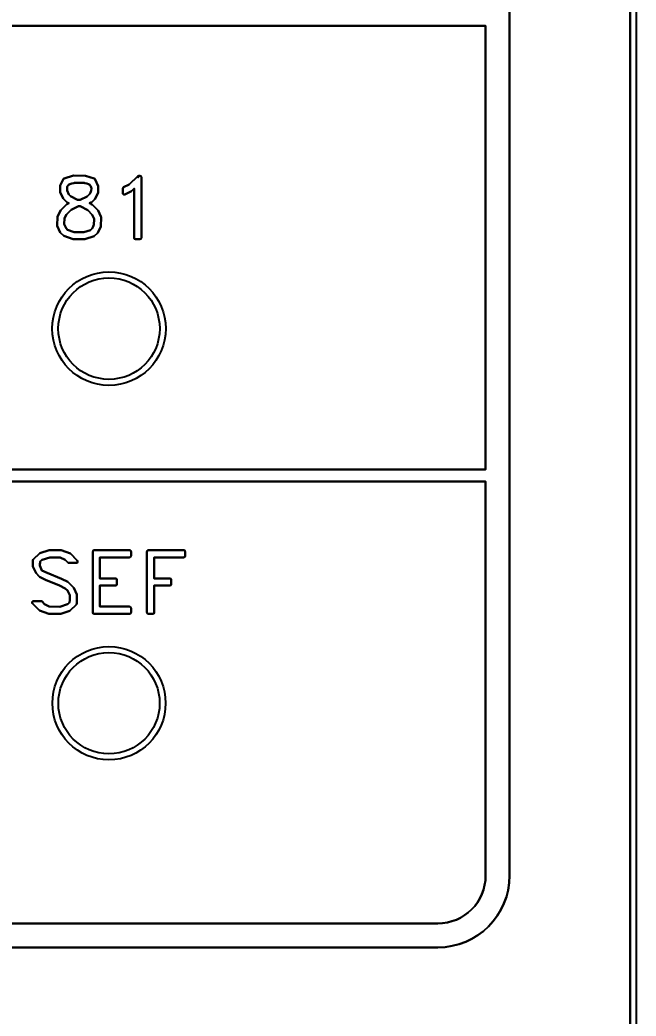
# Model space of a CAD drawing. Extents: x 5.5 to 12.5, y 5.1 to 18.5.
# Drawn here: x 11.481 to 12.51, y 11.346 to 13.008 of the extents above; entities that cross this region are included whole.
import ezdxf

# ---------------------------------------------------------------- set-up
doc = ezdxf.new("R2010")
doc.units = 0
doc.header["$MEASUREMENT"] = 0
doc.layers.get('0').update_dxf_attribs({"linetype": 'CONTINUOUS'})
doc.styles.add('STD', font='txt')

msp = doc.modelspace()

# ---------------------------------------------------------------- linework, layer by layer
at = {"color": 7}
for points in [[(9.0878, 12.2583), (12.2585, 12.2583), (12.2585, 12.9983), (9.0878, 12.9983)], [(12.2585, 12.2583), (9.0878, 12.2583), (9.0878, 12.9983), (12.2585, 12.9983)]]:
    msp.add_lwpolyline(points, close=True, dxfattribs=at)
for centre, radius in [((11.6298, 12.4933), 0.0946), ((11.6298, 12.4933), 0.0946), ((11.6298, 12.4933), 0.0846), ((11.6298, 12.4933), 0.0846), ((11.6298, 11.8683), 0.0945), ((11.6298, 11.8683), 0.0945), ((11.6298, 11.8683), 0.0845), ((11.6298, 11.8683), 0.0845)]:
    msp.add_circle(centre, radius, dxfattribs=at)
for points, knots in [([(12.1297, 18.4983), (12.1297, 18.4983), (5.8796, 18.4983), (5.8796, 18.4983), (5.6701, 18.4983), (5.4996, 18.3279), (5.4996, 18.1183), (5.4996, 18.1183), (5.4996, 5.8684), (5.4996, 5.8684), (5.4996, 5.6589), (5.6701, 5.4884), (5.8796, 5.4884), (5.8796, 5.4884), (12.1297, 5.4884), (12.1297, 5.4884), (12.3391, 5.4884), (12.5097, 5.6589), (12.5097, 5.8684), (12.5097, 5.8684), (12.5097, 18.1183), (12.5097, 18.1183), (12.5097, 18.3279), (12.3391, 18.4983), (12.1297, 18.4983)], [0, 0, 0, 0, 1, 1, 1, 2, 2, 2, 3, 3, 3, 4, 4, 4, 5, 5, 5, 6, 6, 6, 7, 7, 7, 8, 8, 8, 8]), ([(12.1297, 18.4883), (12.1297, 18.4883), (5.8796, 18.4883), (5.8796, 18.4883), (5.6756, 18.4883), (5.5096, 18.3224), (5.5096, 18.1183), (5.5096, 18.1183), (5.5096, 5.8684), (5.5096, 5.8684), (5.5096, 5.6644), (5.6756, 5.4984), (5.8796, 5.4984), (5.8796, 5.4984), (12.1297, 5.4984), (12.1297, 5.4984), (12.1724, 5.4984), (12.213, 5.5056), (12.2513, 5.519), (12.2513, 5.519), (12.2489, 5.519), (12.2489, 5.519), (12.2489, 5.519), (12.2382, 5.5232), (12.2382, 5.5232), (12.2382, 5.5232), (12.2341, 5.5273), (12.2341, 5.5273), (12.2341, 5.5273), (12.231, 5.5332), (12.231, 5.5332), (12.2313, 5.5325), (12.2323, 5.5325), (12.233, 5.5321), (12.2327, 5.5328), (12.2323, 5.5339), (12.2323, 5.5339), (12.232, 5.5345), (12.2316, 5.5352), (12.2316, 5.5359), (12.2316, 5.537), (12.2323, 5.538), (12.2334, 5.5383), (12.2351, 5.539), (12.2365, 5.5383), (12.2372, 5.5363), (12.2372, 5.5363), (12.2378, 5.5356), (12.2382, 5.5349), (12.2382, 5.5352), (12.2389, 5.5356), (12.2389, 5.5359), (12.2389, 5.5363), (12.2389, 5.5366), (12.2385, 5.537), (12.2385, 5.537), (12.2406, 5.5321), (12.2406, 5.5321), (12.2406, 5.5321), (12.2423, 5.5304), (12.2434, 5.5297), (12.2444, 5.5294), (12.2502, 5.5273), (12.2502, 5.5273), (12.2502, 5.5273), (12.2578, 5.527), (12.2578, 5.527), (12.2578, 5.527), (12.2647, 5.5294), (12.2661, 5.5297), (12.2668, 5.5304), (12.2699, 5.5335), (12.2706, 5.5342), (12.2709, 5.5356), (12.273, 5.5414), (12.273, 5.5414), (12.273, 5.5414), (12.2733, 5.5463), (12.2733, 5.5463), (12.2733, 5.5463), (12.2709, 5.5528), (12.2706, 5.5542), (12.2699, 5.5549), (12.2668, 5.558), (12.2657, 5.559), (12.2647, 5.5594), (12.2589, 5.5614), (12.2589, 5.5614), (12.2589, 5.5614), (12.2513, 5.5614), (12.2513, 5.5614), (12.2513, 5.5614), (12.2444, 5.5594), (12.243, 5.559), (12.2423, 5.558), (12.2396, 5.5552), (12.2396, 5.5552), (12.2385, 5.5542), (12.2368, 5.5538), (12.2354, 5.5545), (12.2341, 5.5552), (12.2334, 5.5566), (12.2334, 5.558), (12.2334, 5.558), (12.2368, 5.5879), (12.2368, 5.5879), (12.2368, 5.5897), (12.2385, 5.591), (12.2403, 5.591), (12.2403, 5.591), (12.2713, 5.591), (12.2713, 5.591), (12.2733, 5.591), (12.2747, 5.589), (12.2747, 5.5869), (12.2747, 5.5848), (12.2733, 5.5828), (12.2713, 5.5828), (12.2713, 5.5828), (12.2496, 5.5828), (12.2447, 5.5828), (12.244, 5.5793), (12.2437, 5.5735), (12.243, 5.5676), (12.2461, 5.5687), (12.2499, 5.5697), (12.2499, 5.5697), (12.2499, 5.5697), (12.2602, 5.5697), (12.2602, 5.5697), (12.2602, 5.5697), (12.2695, 5.5666), (12.2695, 5.5666), (12.2702, 5.5662), (12.2706, 5.5659), (12.2709, 5.5656), (12.2709, 5.5656), (12.2775, 5.5594), (12.2775, 5.5594), (12.2778, 5.559), (12.2781, 5.5583), (12.2781, 5.558), (12.2781, 5.558), (12.2816, 5.5473), (12.2816, 5.5473), (12.2816, 5.5473), (12.2812, 5.5401), (12.2812, 5.5401), (12.2812, 5.5401), (12.2781, 5.5308), (12.2781, 5.5308), (12.2781, 5.5301), (12.2778, 5.5297), (12.2775, 5.5294), (12.2775, 5.5294), (12.2771, 5.529), (12.2771, 5.529), (12.408, 5.5862), (12.4997, 5.7168), (12.4997, 5.8684), (12.4997, 5.8684), (12.4997, 18.1183), (12.4997, 18.1183), (12.4997, 18.3224), (12.3336, 18.4883), (12.1297, 18.4883)], [0, 0, 0, 0, 1, 1, 1, 2, 2, 2, 3, 3, 3, 4, 4, 4, 5, 5, 5, 6, 6, 6, 7, 7, 7, 8, 8, 8, 9, 9, 9, 10, 10, 10, 11, 11, 11, 12, 12, 12, 13, 13, 13, 14, 14, 14, 15, 15, 15, 16, 16, 16, 17, 17, 17, 18, 18, 18, 19, 19, 19, 20, 20, 20, 21, 21, 21, 22, 22, 22, 23, 23, 23, 24, 24, 24, 25, 25, 25, 26, 26, 26, 27, 27, 27, 28, 28, 28, 29, 29, 29, 30, 30, 30, 31, 31, 31, 32, 32, 32, 33, 33, 33, 34, 34, 34, 35, 35, 35, 36, 36, 36, 37, 37, 37, 38, 38, 38, 39, 39, 39, 40, 40, 40, 41, 41, 41, 42, 42, 42, 43, 43, 43, 44, 44, 44, 45, 45, 45, 46, 46, 46, 47, 47, 47, 48, 48, 48, 49, 49, 49, 50, 50, 50, 51, 51, 51, 52, 52, 52, 53, 53, 53, 54, 54, 54, 55, 55, 55, 55]), ([(12.4997, 5.8684), (12.4997, 5.7168), (12.408, 5.5862), (12.2771, 5.529), (12.2771, 5.529), (12.2775, 5.5294), (12.2775, 5.5294), (12.2778, 5.5297), (12.2781, 5.5301), (12.2781, 5.5308), (12.2781, 5.5308), (12.2812, 5.5401), (12.2812, 5.5401), (12.2812, 5.5401), (12.2816, 5.5473), (12.2816, 5.5473), (12.2816, 5.5473), (12.2781, 5.558), (12.2781, 5.558), (12.2781, 5.5583), (12.2778, 5.559), (12.2775, 5.5594), (12.2775, 5.5594), (12.2709, 5.5656), (12.2709, 5.5656), (12.2706, 5.5659), (12.2702, 5.5662), (12.2695, 5.5666), (12.2695, 5.5666), (12.2602, 5.5697), (12.2602, 5.5697), (12.2602, 5.5697), (12.2499, 5.5697), (12.2499, 5.5697), (12.2499, 5.5697), (12.2461, 5.5687), (12.243, 5.5676), (12.2437, 5.5735), (12.244, 5.5793), (12.2447, 5.5828), (12.2496, 5.5828), (12.2713, 5.5828), (12.2713, 5.5828), (12.2733, 5.5828), (12.2747, 5.5848), (12.2747, 5.5869), (12.2747, 5.589), (12.2733, 5.591), (12.2713, 5.591), (12.2713, 5.591), (12.2403, 5.591), (12.2403, 5.591), (12.2385, 5.591), (12.2368, 5.5897), (12.2368, 5.5879), (12.2368, 5.5879), (12.2334, 5.558), (12.2334, 5.558), (12.2334, 5.5566), (12.2341, 5.5552), (12.2354, 5.5545), (12.2368, 5.5538), (12.2385, 5.5542), (12.2396, 5.5552), (12.2396, 5.5552), (12.2423, 5.558), (12.243, 5.559), (12.2444, 5.5594), (12.2513, 5.5614), (12.2513, 5.5614), (12.2513, 5.5614), (12.2589, 5.5614), (12.2589, 5.5614), (12.2589, 5.5614), (12.2647, 5.5594), (12.2657, 5.559), (12.2668, 5.558), (12.2699, 5.5549), (12.2706, 5.5542), (12.2709, 5.5528), (12.2733, 5.5463), (12.2733, 5.5463), (12.2733, 5.5463), (12.273, 5.5414), (12.273, 5.5414), (12.273, 5.5414), (12.2709, 5.5356), (12.2706, 5.5342), (12.2699, 5.5335), (12.2668, 5.5304), (12.2661, 5.5297), (12.2647, 5.5294), (12.2578, 5.527), (12.2578, 5.527), (12.2578, 5.527), (12.2502, 5.5273), (12.2502, 5.5273), (12.2502, 5.5273), (12.2444, 5.5294), (12.2434, 5.5297), (12.2423, 5.5304), (12.2406, 5.5321), (12.2406, 5.5321), (12.2406, 5.5321), (12.2385, 5.537), (12.2385, 5.537), (12.2389, 5.5366), (12.2389, 5.5363), (12.2389, 5.5359), (12.2389, 5.5356), (12.2382, 5.5352), (12.2382, 5.5349), (12.2378, 5.5356), (12.2372, 5.5363), (12.2372, 5.5363), (12.2365, 5.5383), (12.2351, 5.539), (12.2334, 5.5383), (12.2323, 5.538), (12.2316, 5.537), (12.2316, 5.5359), (12.2316, 5.5352), (12.232, 5.5345), (12.2323, 5.5339), (12.2323, 5.5339), (12.2327, 5.5328), (12.233, 5.5321), (12.2323, 5.5325), (12.2313, 5.5325), (12.231, 5.5332), (12.231, 5.5332), (12.2341, 5.5273), (12.2341, 5.5273), (12.2341, 5.5273), (12.2382, 5.5232), (12.2382, 5.5232), (12.2382, 5.5232), (12.2489, 5.519), (12.2489, 5.519), (12.2489, 5.519), (12.2513, 5.519), (12.2513, 5.519), (12.213, 5.5056), (12.1724, 5.4984), (12.1297, 5.4984), (12.1297, 5.4984), (5.8796, 5.4984), (5.8796, 5.4984), (5.6756, 5.4984), (5.5096, 5.6644), (5.5096, 5.8684), (5.5096, 5.8684), (5.5096, 18.1183), (5.5096, 18.1183), (5.5096, 18.3224), (5.6756, 18.4883), (5.8796, 18.4883), (5.8796, 18.4883), (12.1297, 18.4883), (12.1297, 18.4883), (12.3336, 18.4883), (12.4997, 18.3224), (12.4997, 18.1183), (12.4997, 18.1183), (12.4997, 5.8684), (12.4997, 5.8684)], [0, 0, 0, 0, 1, 1, 1, 2, 2, 2, 3, 3, 3, 4, 4, 4, 5, 5, 5, 6, 6, 6, 7, 7, 7, 8, 8, 8, 9, 9, 9, 10, 10, 10, 11, 11, 11, 12, 12, 12, 13, 13, 13, 14, 14, 14, 15, 15, 15, 16, 16, 16, 17, 17, 17, 18, 18, 18, 19, 19, 19, 20, 20, 20, 21, 21, 21, 22, 22, 22, 23, 23, 23, 24, 24, 24, 25, 25, 25, 26, 26, 26, 27, 27, 27, 28, 28, 28, 29, 29, 29, 30, 30, 30, 31, 31, 31, 32, 32, 32, 33, 33, 33, 34, 34, 34, 35, 35, 35, 36, 36, 36, 37, 37, 37, 38, 38, 38, 39, 39, 39, 40, 40, 40, 41, 41, 41, 42, 42, 42, 43, 43, 43, 44, 44, 44, 45, 45, 45, 46, 46, 46, 47, 47, 47, 48, 48, 48, 49, 49, 49, 50, 50, 50, 51, 51, 51, 52, 52, 52, 53, 53, 53, 54, 54, 54, 55, 55, 55, 55]), ([(12.2985, 11.5807), (12.2985, 11.5145), (12.2447, 11.4608), (12.1786, 11.4608), (12.1786, 11.4608), (5.8286, 11.4608), (5.8286, 11.4608), (5.7624, 11.4608), (5.7087, 11.5145), (5.7087, 11.5807), (5.7087, 11.5807), (5.7087, 16.5428), (5.7087, 16.5428), (5.7087, 16.609), (5.7624, 16.6627), (5.8286, 16.6627), (5.8286, 16.6627), (12.1786, 16.6627), (12.1786, 16.6627), (12.2447, 16.6627), (12.2985, 16.609), (12.2985, 16.5428), (12.2985, 16.5428), (12.2985, 11.5807), (12.2985, 11.5807)], [0, 0, 0, 0, 1, 1, 1, 2, 2, 2, 3, 3, 3, 4, 4, 4, 5, 5, 5, 6, 6, 6, 7, 7, 7, 8, 8, 8, 8]), ([(12.1786, 16.6627), (12.1786, 16.6627), (5.8286, 16.6627), (5.8286, 16.6627), (5.7624, 16.6627), (5.7087, 16.609), (5.7087, 16.5428), (5.7087, 16.5428), (5.7087, 11.5807), (5.7087, 11.5807), (5.7087, 11.5145), (5.7624, 11.4608), (5.8286, 11.4608), (5.8286, 11.4608), (12.1786, 11.4608), (12.1786, 11.4608), (12.2447, 11.4608), (12.2985, 11.5145), (12.2985, 11.5807), (12.2985, 11.5807), (12.2985, 16.5428), (12.2985, 16.5428), (12.2985, 16.609), (12.2447, 16.6627), (12.1786, 16.6627)], [0, 0, 0, 0, 1, 1, 1, 2, 2, 2, 3, 3, 3, 4, 4, 4, 5, 5, 5, 6, 6, 6, 7, 7, 7, 8, 8, 8, 8]), ([(11.5437, 12.6804), (11.5437, 12.6804), (11.5492, 12.6909), (11.5492, 12.6909), (11.5492, 12.6909), (11.5595, 12.701), (11.5595, 12.701), (11.5595, 12.701), (11.5609, 12.7019), (11.5626, 12.7026), (11.5605, 12.7036), (11.5588, 12.7047), (11.5588, 12.7047), (11.5588, 12.7047), (11.5533, 12.7103), (11.5533, 12.7103), (11.5533, 12.7103), (11.5481, 12.7212), (11.5481, 12.7212), (11.5481, 12.7212), (11.5481, 12.7324), (11.5481, 12.7324), (11.5481, 12.7324), (11.5533, 12.7424), (11.5533, 12.7424), (11.5536, 12.7431), (11.5543, 12.7434), (11.5547, 12.7436), (11.5547, 12.7436), (11.5705, 12.7486), (11.5705, 12.7486), (11.5705, 12.7486), (11.5905, 12.7484), (11.5905, 12.7484), (11.5905, 12.7484), (11.6053, 12.7436), (11.6053, 12.7436), (11.606, 12.7434), (11.6064, 12.7429), (11.6067, 12.7424), (11.6067, 12.7424), (11.6119, 12.7312), (11.6119, 12.7312), (11.6119, 12.7312), (11.6119, 12.72), (11.6119, 12.72), (11.6119, 12.72), (11.6064, 12.7096), (11.6064, 12.7096), (11.6064, 12.7096), (11.6005, 12.704), (11.6005, 12.704), (11.6005, 12.704), (11.5988, 12.7033), (11.5974, 12.7026), (11.5995, 12.7016), (11.6015, 12.7005), (11.6015, 12.7005), (11.6015, 12.7005), (11.6115, 12.6902), (11.6115, 12.6902), (11.6115, 12.6902), (11.6163, 12.6804), (11.6163, 12.6804), (11.6163, 12.68), (11.6167, 12.6797), (11.6167, 12.6793), (11.6167, 12.6793), (11.6163, 12.6635), (11.6163, 12.6635), (11.6163, 12.6635), (11.6112, 12.653), (11.6112, 12.653), (11.6112, 12.653), (11.605, 12.6475), (11.605, 12.6475), (11.605, 12.6475), (11.5895, 12.6425), (11.5895, 12.6425), (11.5895, 12.6425), (11.5698, 12.6426), (11.5698, 12.6426), (11.5698, 12.6426), (11.5543, 12.648), (11.5543, 12.648), (11.5543, 12.648), (11.5485, 12.6537), (11.5485, 12.6537), (11.5485, 12.6537), (11.5433, 12.6647), (11.5433, 12.6647), (11.5433, 12.6647), (11.5437, 12.6804), (11.5437, 12.6804)], [0, 0, 0, 0, 1, 1, 1, 2, 2, 2, 3, 3, 3, 4, 4, 4, 5, 5, 5, 6, 6, 6, 7, 7, 7, 8, 8, 8, 9, 9, 9, 10, 10, 10, 11, 11, 11, 12, 12, 12, 13, 13, 13, 14, 14, 14, 15, 15, 15, 16, 16, 16, 17, 17, 17, 18, 18, 18, 19, 19, 19, 20, 20, 20, 21, 21, 21, 22, 22, 22, 23, 23, 23, 24, 24, 24, 25, 25, 25, 26, 26, 26, 27, 27, 27, 28, 28, 28, 29, 29, 29, 30, 30, 30, 31, 31, 31, 31]), ([(11.5543, 12.648), (11.5543, 12.648), (11.5698, 12.6426), (11.5698, 12.6426), (11.5698, 12.6426), (11.5895, 12.6425), (11.5895, 12.6425), (11.5895, 12.6425), (11.605, 12.6475), (11.605, 12.6475), (11.605, 12.6475), (11.6112, 12.653), (11.6112, 12.653), (11.6112, 12.653), (11.6163, 12.6635), (11.6163, 12.6635), (11.6163, 12.6635), (11.6167, 12.6793), (11.6167, 12.6793), (11.6167, 12.6797), (11.6163, 12.68), (11.6163, 12.6804), (11.6163, 12.6804), (11.6115, 12.6902), (11.6115, 12.6902), (11.6115, 12.6902), (11.6015, 12.7005), (11.6015, 12.7005), (11.6015, 12.7005), (11.5995, 12.7016), (11.5974, 12.7026), (11.5988, 12.7033), (11.6005, 12.704), (11.6005, 12.704), (11.6005, 12.704), (11.6064, 12.7096), (11.6064, 12.7096), (11.6064, 12.7096), (11.6119, 12.72), (11.6119, 12.72), (11.6119, 12.72), (11.6119, 12.7312), (11.6119, 12.7312), (11.6119, 12.7312), (11.6067, 12.7424), (11.6067, 12.7424), (11.6064, 12.7429), (11.606, 12.7434), (11.6053, 12.7436), (11.6053, 12.7436), (11.5905, 12.7484), (11.5905, 12.7484), (11.5905, 12.7484), (11.5705, 12.7486), (11.5705, 12.7486), (11.5705, 12.7486), (11.5547, 12.7436), (11.5547, 12.7436), (11.5543, 12.7434), (11.5536, 12.7431), (11.5533, 12.7424), (11.5533, 12.7424), (11.5481, 12.7324), (11.5481, 12.7324), (11.5481, 12.7324), (11.5481, 12.7212), (11.5481, 12.7212), (11.5481, 12.7212), (11.5533, 12.7103), (11.5533, 12.7103), (11.5533, 12.7103), (11.5588, 12.7047), (11.5588, 12.7047), (11.5588, 12.7047), (11.5605, 12.7036), (11.5626, 12.7026), (11.5609, 12.7019), (11.5595, 12.701), (11.5595, 12.701), (11.5595, 12.701), (11.5492, 12.6909), (11.5492, 12.6909), (11.5492, 12.6909), (11.5437, 12.6804), (11.5437, 12.6804), (11.5437, 12.6804), (11.5433, 12.6647), (11.5433, 12.6647), (11.5433, 12.6647), (11.5485, 12.6537), (11.5485, 12.6537), (11.5485, 12.6537), (11.5543, 12.648), (11.5543, 12.648)], [0, 0, 0, 0, 1, 1, 1, 2, 2, 2, 3, 3, 3, 4, 4, 4, 5, 5, 5, 6, 6, 6, 7, 7, 7, 8, 8, 8, 9, 9, 9, 10, 10, 10, 11, 11, 11, 12, 12, 12, 13, 13, 13, 14, 14, 14, 15, 15, 15, 16, 16, 16, 17, 17, 17, 18, 18, 18, 19, 19, 19, 20, 20, 20, 21, 21, 21, 22, 22, 22, 23, 23, 23, 24, 24, 24, 25, 25, 25, 26, 26, 26, 27, 27, 27, 28, 28, 28, 29, 29, 29, 30, 30, 30, 31, 31, 31, 31]), ([(11.6002, 12.7229), (11.6002, 12.7229), (11.6005, 12.7284), (11.6005, 12.7284), (11.6005, 12.7284), (11.5984, 12.7322), (11.5977, 12.7334), (11.5964, 12.7339), (11.5884, 12.7367), (11.5884, 12.7367), (11.5884, 12.7367), (11.5722, 12.7367), (11.5722, 12.7367), (11.5722, 12.7367), (11.5636, 12.7339), (11.5623, 12.7334), (11.5616, 12.7322), (11.5598, 12.7295), (11.5598, 12.7295), (11.5598, 12.7295), (11.5598, 12.7239), (11.5598, 12.7239), (11.5598, 12.7239), (11.5629, 12.7172), (11.5629, 12.7172), (11.5629, 12.7172), (11.5657, 12.7143), (11.5657, 12.7143), (11.5657, 12.7143), (11.5771, 12.7084), (11.5771, 12.7084), (11.5771, 12.7084), (11.5819, 12.7083), (11.5819, 12.7083), (11.5819, 12.7083), (11.5936, 12.7136), (11.5936, 12.7136), (11.5936, 12.7136), (11.5964, 12.7167), (11.5967, 12.7171), (11.5974, 12.7177), (11.6002, 12.7229), (11.6002, 12.7229)], [0, 0, 0, 0, 1, 1, 1, 2, 2, 2, 3, 3, 3, 4, 4, 4, 5, 5, 5, 6, 6, 6, 7, 7, 7, 8, 8, 8, 9, 9, 9, 10, 10, 10, 11, 11, 11, 12, 12, 12, 13, 13, 13, 14, 14, 14, 14]), ([(11.5819, 12.7083), (11.5819, 12.7083), (11.5771, 12.7084), (11.5771, 12.7084), (11.5771, 12.7084), (11.5657, 12.7143), (11.5657, 12.7143), (11.5657, 12.7143), (11.5629, 12.7172), (11.5629, 12.7172), (11.5629, 12.7172), (11.5598, 12.7239), (11.5598, 12.7239), (11.5598, 12.7239), (11.5598, 12.7295), (11.5598, 12.7295), (11.5598, 12.7295), (11.5616, 12.7322), (11.5623, 12.7334), (11.5636, 12.7339), (11.5722, 12.7367), (11.5722, 12.7367), (11.5722, 12.7367), (11.5884, 12.7367), (11.5884, 12.7367), (11.5884, 12.7367), (11.5964, 12.7339), (11.5977, 12.7334), (11.5984, 12.7322), (11.6005, 12.7284), (11.6005, 12.7284), (11.6005, 12.7284), (11.6002, 12.7229), (11.6002, 12.7229), (11.6002, 12.7229), (11.5974, 12.7177), (11.5967, 12.7171), (11.5964, 12.7167), (11.5936, 12.7136), (11.5936, 12.7136), (11.5936, 12.7136), (11.5819, 12.7083), (11.5819, 12.7083)], [0, 0, 0, 0, 1, 1, 1, 2, 2, 2, 3, 3, 3, 4, 4, 4, 5, 5, 5, 6, 6, 6, 7, 7, 7, 8, 8, 8, 9, 9, 9, 10, 10, 10, 11, 11, 11, 12, 12, 12, 13, 13, 13, 14, 14, 14, 14]), ([(11.6529, 12.7269), (11.6529, 12.7277), (11.6536, 12.7286), (11.6542, 12.7291), (11.6542, 12.7291), (11.6635, 12.7336), (11.6635, 12.7336), (11.6635, 12.7336), (11.678, 12.7479), (11.678, 12.7479), (11.6787, 12.7486), (11.6804, 12.7487), (11.6815, 12.7484), (11.6825, 12.7481), (11.6839, 12.747), (11.6839, 12.7462), (11.6839, 12.7462), (11.6839, 12.6449), (11.6839, 12.6449), (11.6839, 12.6435), (11.6825, 12.6425), (11.6811, 12.6425), (11.6811, 12.6425), (11.6742, 12.6425), (11.6742, 12.6425), (11.6728, 12.6425), (11.6718, 12.6435), (11.6718, 12.6449), (11.6718, 12.6449), (11.6718, 12.7165), (11.6718, 12.727), (11.6694, 12.7248), (11.6673, 12.7226), (11.6673, 12.7226), (11.6673, 12.7226), (11.6563, 12.7172), (11.6563, 12.7172), (11.6556, 12.7169), (11.6549, 12.7171), (11.6539, 12.7174), (11.6532, 12.7179), (11.6529, 12.7188), (11.6529, 12.7196), (11.6529, 12.7196), (11.6529, 12.7269), (11.6529, 12.7269)], [0, 0, 0, 0, 1, 1, 1, 2, 2, 2, 3, 3, 3, 4, 4, 4, 5, 5, 5, 6, 6, 6, 7, 7, 7, 8, 8, 8, 9, 9, 9, 10, 10, 10, 11, 11, 11, 12, 12, 12, 13, 13, 13, 14, 14, 14, 15, 15, 15, 15]), ([(11.6563, 12.7172), (11.6563, 12.7172), (11.6673, 12.7226), (11.6673, 12.7226), (11.6673, 12.7226), (11.6694, 12.7248), (11.6718, 12.727), (11.6718, 12.7165), (11.6718, 12.6449), (11.6718, 12.6449), (11.6718, 12.6435), (11.6728, 12.6425), (11.6742, 12.6425), (11.6742, 12.6425), (11.6811, 12.6425), (11.6811, 12.6425), (11.6825, 12.6425), (11.6839, 12.6435), (11.6839, 12.6449), (11.6839, 12.6449), (11.6839, 12.7462), (11.6839, 12.7462), (11.6839, 12.747), (11.6825, 12.7481), (11.6815, 12.7484), (11.6804, 12.7487), (11.6787, 12.7486), (11.678, 12.7479), (11.678, 12.7479), (11.6635, 12.7336), (11.6635, 12.7336), (11.6635, 12.7336), (11.6542, 12.7291), (11.6542, 12.7291), (11.6536, 12.7286), (11.6529, 12.7277), (11.6529, 12.7269), (11.6529, 12.7269), (11.6529, 12.7196), (11.6529, 12.7196), (11.6529, 12.7188), (11.6532, 12.7179), (11.6539, 12.7174), (11.6549, 12.7171), (11.6556, 12.7169), (11.6563, 12.7172)], [0, 0, 0, 0, 1, 1, 1, 2, 2, 2, 3, 3, 3, 4, 4, 4, 5, 5, 5, 6, 6, 6, 7, 7, 7, 8, 8, 8, 9, 9, 9, 10, 10, 10, 11, 11, 11, 12, 12, 12, 13, 13, 13, 14, 14, 14, 15, 15, 15, 15]), ([(11.6787, 12.7462), (11.6787, 12.7458), (11.6787, 12.7455), (11.6787, 12.7453), (11.6787, 12.7453), (11.6787, 12.7453), (11.6787, 12.7453), (11.6787, 12.7453), (11.6787, 12.7462), (11.6787, 12.7462)], [0, 0, 0, 0, 1, 1, 1, 2, 2, 2, 3, 3, 3, 3]), ([(11.6787, 12.7462), (11.6787, 12.7462), (11.6787, 12.7453), (11.6787, 12.7453), (11.6787, 12.7453), (11.6787, 12.7453), (11.6787, 12.7453), (11.6787, 12.7455), (11.6787, 12.7458), (11.6787, 12.7462)], [0, 0, 0, 0, 1, 1, 1, 2, 2, 2, 3, 3, 3, 3]), ([(11.5554, 12.6778), (11.5554, 12.6778), (11.555, 12.6674), (11.555, 12.6674), (11.555, 12.6674), (11.5581, 12.6607), (11.5581, 12.6607), (11.5581, 12.6607), (11.5605, 12.6583), (11.5605, 12.6583), (11.5605, 12.6583), (11.5716, 12.6544), (11.5716, 12.6544), (11.5716, 12.6544), (11.5878, 12.6544), (11.5878, 12.6544), (11.5878, 12.6544), (11.5988, 12.6576), (11.5988, 12.6576), (11.5988, 12.6576), (11.6012, 12.66), (11.6015, 12.6604), (11.6019, 12.6611), (11.6046, 12.6662), (11.6046, 12.6662), (11.6046, 12.6662), (11.605, 12.6766), (11.605, 12.6766), (11.605, 12.6766), (11.6019, 12.6833), (11.6019, 12.6833), (11.6019, 12.6833), (11.5943, 12.691), (11.5943, 12.691), (11.5943, 12.691), (11.5819, 12.6974), (11.5819, 12.6974), (11.5819, 12.6974), (11.5791, 12.6976), (11.5791, 12.6976), (11.5791, 12.6976), (11.5664, 12.6914), (11.5664, 12.6914), (11.5664, 12.6914), (11.5588, 12.684), (11.5588, 12.684), (11.5588, 12.684), (11.5554, 12.6778), (11.5554, 12.6778)], [0, 0, 0, 0, 1, 1, 1, 2, 2, 2, 3, 3, 3, 4, 4, 4, 5, 5, 5, 6, 6, 6, 7, 7, 7, 8, 8, 8, 9, 9, 9, 10, 10, 10, 11, 11, 11, 12, 12, 12, 13, 13, 13, 14, 14, 14, 15, 15, 15, 16, 16, 16, 16]), ([(11.5791, 12.6976), (11.5791, 12.6976), (11.5819, 12.6974), (11.5819, 12.6974), (11.5819, 12.6974), (11.5943, 12.691), (11.5943, 12.691), (11.5943, 12.691), (11.6019, 12.6833), (11.6019, 12.6833), (11.6019, 12.6833), (11.605, 12.6766), (11.605, 12.6766), (11.605, 12.6766), (11.6046, 12.6662), (11.6046, 12.6662), (11.6046, 12.6662), (11.6019, 12.6611), (11.6015, 12.6604), (11.6012, 12.66), (11.5988, 12.6576), (11.5988, 12.6576), (11.5988, 12.6576), (11.5878, 12.6544), (11.5878, 12.6544), (11.5878, 12.6544), (11.5716, 12.6544), (11.5716, 12.6544), (11.5716, 12.6544), (11.5605, 12.6583), (11.5605, 12.6583), (11.5605, 12.6583), (11.5581, 12.6607), (11.5581, 12.6607), (11.5581, 12.6607), (11.555, 12.6674), (11.555, 12.6674), (11.555, 12.6674), (11.5554, 12.6778), (11.5554, 12.6778), (11.5554, 12.6778), (11.5588, 12.684), (11.5588, 12.684), (11.5588, 12.684), (11.5664, 12.6914), (11.5664, 12.6914), (11.5664, 12.6914), (11.5791, 12.6976), (11.5791, 12.6976)], [0, 0, 0, 0, 1, 1, 1, 2, 2, 2, 3, 3, 3, 4, 4, 4, 5, 5, 5, 6, 6, 6, 7, 7, 7, 8, 8, 8, 9, 9, 9, 10, 10, 10, 11, 11, 11, 12, 12, 12, 13, 13, 13, 14, 14, 14, 15, 15, 15, 16, 16, 16, 16]), ([(8.3378, 11.5008), (8.3378, 11.5008), (12.1786, 11.5008), (12.1786, 11.5008), (12.2227, 11.5008), (12.2585, 11.5366), (12.2585, 11.5807), (12.2585, 11.5807), (12.2585, 12.2384), (12.2585, 12.2384), (12.2585, 12.2384), (8.3378, 12.2384), (8.3378, 12.2384), (8.3378, 12.2384), (8.3378, 11.5008), (8.3378, 11.5008)], [0, 0, 0, 0, 1, 1, 1, 2, 2, 2, 3, 3, 3, 4, 4, 4, 5, 5, 5, 5]), ([(12.2585, 11.5807), (12.2585, 11.5366), (12.2227, 11.5008), (12.1786, 11.5008), (12.1786, 11.5008), (8.3378, 11.5008), (8.3378, 11.5008), (8.3378, 11.5008), (8.3378, 12.2384), (8.3378, 12.2384), (8.3378, 12.2384), (12.2585, 12.2384), (12.2585, 12.2384), (12.2585, 12.2384), (12.2585, 11.5807), (12.2585, 11.5807)], [0, 0, 0, 0, 1, 1, 1, 2, 2, 2, 3, 3, 3, 4, 4, 4, 5, 5, 5, 5]), ([(11.5016, 12.0372), (11.502, 12.0382), (11.503, 12.0387), (11.504, 12.0387), (11.504, 12.0387), (11.5164, 12.0387), (11.5164, 12.0387), (11.5168, 12.0387), (11.5175, 12.0385), (11.5182, 12.038), (11.5182, 12.038), (11.5223, 12.0337), (11.5223, 12.0337), (11.5223, 12.0337), (11.5302, 12.0294), (11.5302, 12.0294), (11.5302, 12.0294), (11.5478, 12.0292), (11.5478, 12.0292), (11.5478, 12.0292), (11.5605, 12.0334), (11.5605, 12.0334), (11.5605, 12.0334), (11.5633, 12.036), (11.564, 12.0368), (11.5643, 12.0387), (11.5643, 12.0484), (11.5643, 12.0484), (11.5643, 12.0484), (11.5605, 12.0563), (11.5605, 12.0563), (11.5605, 12.0563), (11.5567, 12.0599), (11.5567, 12.0599), (11.5567, 12.0599), (11.5474, 12.0649), (11.5474, 12.0649), (11.5474, 12.0649), (11.5237, 12.0744), (11.5237, 12.0744), (11.5237, 12.0744), (11.5137, 12.0794), (11.5137, 12.0794), (11.5137, 12.0794), (11.5082, 12.0852), (11.5082, 12.0852), (11.5082, 12.0852), (11.5027, 12.0962), (11.5027, 12.0962), (11.5027, 12.0962), (11.5027, 12.1062), (11.5027, 12.1062), (11.5027, 12.1069), (11.503, 12.1076), (11.5033, 12.1081), (11.5033, 12.1081), (11.5144, 12.1186), (11.5144, 12.1186), (11.5144, 12.1186), (11.5299, 12.1236), (11.5299, 12.1236), (11.5299, 12.1236), (11.5499, 12.1235), (11.5499, 12.1235), (11.5499, 12.1235), (11.5654, 12.118), (11.5654, 12.118), (11.5654, 12.118), (11.5767, 12.1066), (11.5767, 12.1066), (11.5774, 12.1059), (11.5778, 12.1049), (11.5774, 12.1038), (11.5771, 12.103), (11.576, 12.1023), (11.575, 12.1023), (11.575, 12.1023), (11.5626, 12.1023), (11.5626, 12.1023), (11.5619, 12.1023), (11.5612, 12.1026), (11.5609, 12.103), (11.5609, 12.103), (11.5564, 12.1074), (11.5564, 12.1074), (11.5564, 12.1074), (11.5485, 12.1116), (11.5485, 12.1116), (11.5485, 12.1116), (11.5309, 12.1117), (11.5309, 12.1117), (11.5309, 12.1117), (11.5182, 12.1078), (11.5182, 12.1078), (11.5182, 12.1078), (11.5157, 12.1054), (11.5147, 12.1043), (11.5147, 12.1028), (11.5144, 12.098), (11.5144, 12.098), (11.5144, 12.098), (11.5178, 12.09), (11.5178, 12.09), (11.5178, 12.09), (11.5268, 12.0856), (11.5268, 12.0856), (11.5268, 12.0856), (11.5505, 12.0761), (11.5505, 12.0761), (11.5505, 12.0761), (11.5609, 12.0709), (11.5609, 12.0709), (11.5609, 12.0709), (11.5709, 12.0606), (11.5709, 12.0606), (11.5709, 12.0606), (11.576, 12.0496), (11.576, 12.0496), (11.576, 12.0496), (11.576, 12.0348), (11.576, 12.0348), (11.576, 12.0341), (11.5757, 12.0334), (11.5753, 12.033), (11.5753, 12.033), (11.5643, 12.0225), (11.5643, 12.0225), (11.5643, 12.0225), (11.5492, 12.0175), (11.5492, 12.0175), (11.5492, 12.0175), (11.5292, 12.0175), (11.5292, 12.0175), (11.5292, 12.0175), (11.5137, 12.023), (11.5137, 12.023), (11.5137, 12.023), (11.5023, 12.0346), (11.5023, 12.0346), (11.5013, 12.0353), (11.5013, 12.0363), (11.5016, 12.0372)], [0, 0, 0, 0, 1, 1, 1, 2, 2, 2, 3, 3, 3, 4, 4, 4, 5, 5, 5, 6, 6, 6, 7, 7, 7, 8, 8, 8, 9, 9, 9, 10, 10, 10, 11, 11, 11, 12, 12, 12, 13, 13, 13, 14, 14, 14, 15, 15, 15, 16, 16, 16, 17, 17, 17, 18, 18, 18, 19, 19, 19, 20, 20, 20, 21, 21, 21, 22, 22, 22, 23, 23, 23, 24, 24, 24, 25, 25, 25, 26, 26, 26, 27, 27, 27, 28, 28, 28, 29, 29, 29, 30, 30, 30, 31, 31, 31, 32, 32, 32, 33, 33, 33, 34, 34, 34, 35, 35, 35, 36, 36, 36, 37, 37, 37, 38, 38, 38, 39, 39, 39, 40, 40, 40, 41, 41, 41, 42, 42, 42, 43, 43, 43, 44, 44, 44, 45, 45, 45, 46, 46, 46, 47, 47, 47, 47]), ([(11.5137, 12.023), (11.5137, 12.023), (11.5292, 12.0175), (11.5292, 12.0175), (11.5292, 12.0175), (11.5492, 12.0175), (11.5492, 12.0175), (11.5492, 12.0175), (11.5643, 12.0225), (11.5643, 12.0225), (11.5643, 12.0225), (11.5753, 12.033), (11.5753, 12.033), (11.5757, 12.0334), (11.576, 12.0341), (11.576, 12.0348), (11.576, 12.0348), (11.576, 12.0496), (11.576, 12.0496), (11.576, 12.0496), (11.5709, 12.0606), (11.5709, 12.0606), (11.5709, 12.0606), (11.5609, 12.0709), (11.5609, 12.0709), (11.5609, 12.0709), (11.5505, 12.0761), (11.5505, 12.0761), (11.5505, 12.0761), (11.5268, 12.0856), (11.5268, 12.0856), (11.5268, 12.0856), (11.5178, 12.09), (11.5178, 12.09), (11.5178, 12.09), (11.5144, 12.098), (11.5144, 12.098), (11.5144, 12.098), (11.5147, 12.1028), (11.5147, 12.1043), (11.5157, 12.1054), (11.5182, 12.1078), (11.5182, 12.1078), (11.5182, 12.1078), (11.5309, 12.1117), (11.5309, 12.1117), (11.5309, 12.1117), (11.5485, 12.1116), (11.5485, 12.1116), (11.5485, 12.1116), (11.5564, 12.1074), (11.5564, 12.1074), (11.5564, 12.1074), (11.5609, 12.103), (11.5609, 12.103), (11.5612, 12.1026), (11.5619, 12.1023), (11.5626, 12.1023), (11.5626, 12.1023), (11.575, 12.1023), (11.575, 12.1023), (11.576, 12.1023), (11.5771, 12.103), (11.5774, 12.1038), (11.5778, 12.1049), (11.5774, 12.1059), (11.5767, 12.1066), (11.5767, 12.1066), (11.5654, 12.118), (11.5654, 12.118), (11.5654, 12.118), (11.5499, 12.1235), (11.5499, 12.1235), (11.5499, 12.1235), (11.5299, 12.1236), (11.5299, 12.1236), (11.5299, 12.1236), (11.5144, 12.1186), (11.5144, 12.1186), (11.5144, 12.1186), (11.5033, 12.1081), (11.5033, 12.1081), (11.503, 12.1076), (11.5027, 12.1069), (11.5027, 12.1062), (11.5027, 12.1062), (11.5027, 12.0962), (11.5027, 12.0962), (11.5027, 12.0962), (11.5082, 12.0852), (11.5082, 12.0852), (11.5082, 12.0852), (11.5137, 12.0794), (11.5137, 12.0794), (11.5137, 12.0794), (11.5237, 12.0744), (11.5237, 12.0744), (11.5237, 12.0744), (11.5474, 12.0649), (11.5474, 12.0649), (11.5474, 12.0649), (11.5567, 12.0599), (11.5567, 12.0599), (11.5567, 12.0599), (11.5605, 12.0563), (11.5605, 12.0563), (11.5605, 12.0563), (11.5643, 12.0484), (11.5643, 12.0484), (11.5643, 12.0484), (11.5643, 12.0387), (11.564, 12.0368), (11.5633, 12.036), (11.5605, 12.0334), (11.5605, 12.0334), (11.5605, 12.0334), (11.5478, 12.0292), (11.5478, 12.0292), (11.5478, 12.0292), (11.5302, 12.0294), (11.5302, 12.0294), (11.5302, 12.0294), (11.5223, 12.0337), (11.5223, 12.0337), (11.5223, 12.0337), (11.5182, 12.038), (11.5182, 12.038), (11.5175, 12.0385), (11.5168, 12.0387), (11.5164, 12.0387), (11.5164, 12.0387), (11.504, 12.0387), (11.504, 12.0387), (11.503, 12.0387), (11.502, 12.0382), (11.5016, 12.0372), (11.5013, 12.0363), (11.5013, 12.0353), (11.5023, 12.0346), (11.5023, 12.0346), (11.5137, 12.023), (11.5137, 12.023)], [0, 0, 0, 0, 1, 1, 1, 2, 2, 2, 3, 3, 3, 4, 4, 4, 5, 5, 5, 6, 6, 6, 7, 7, 7, 8, 8, 8, 9, 9, 9, 10, 10, 10, 11, 11, 11, 12, 12, 12, 13, 13, 13, 14, 14, 14, 15, 15, 15, 16, 16, 16, 17, 17, 17, 18, 18, 18, 19, 19, 19, 20, 20, 20, 21, 21, 21, 22, 22, 22, 23, 23, 23, 24, 24, 24, 25, 25, 25, 26, 26, 26, 27, 27, 27, 28, 28, 28, 29, 29, 29, 30, 30, 30, 31, 31, 31, 32, 32, 32, 33, 33, 33, 34, 34, 34, 35, 35, 35, 36, 36, 36, 37, 37, 37, 38, 38, 38, 39, 39, 39, 40, 40, 40, 41, 41, 41, 42, 42, 42, 43, 43, 43, 44, 44, 44, 45, 45, 45, 46, 46, 46, 47, 47, 47, 47]), ([(11.6029, 12.1211), (11.6029, 12.1224), (11.6039, 12.1236), (11.6053, 12.1236), (11.6053, 12.1236), (11.6642, 12.1236), (11.6642, 12.1236), (11.6656, 12.1236), (11.6666, 12.1224), (11.6666, 12.1211), (11.6666, 12.1211), (11.6666, 12.1142), (11.6666, 12.1142), (11.6666, 12.1128), (11.6656, 12.1116), (11.6642, 12.1116), (11.6642, 12.1116), (11.6194, 12.1116), (11.6146, 12.1116), (11.6146, 12.1076), (11.6146, 12.0806), (11.6146, 12.0764), (11.6188, 12.0764), (11.6405, 12.0764), (11.6405, 12.0764), (11.6418, 12.0764), (11.6429, 12.0754), (11.6429, 12.074), (11.6429, 12.074), (11.6429, 12.067), (11.6429, 12.067), (11.6429, 12.0656), (11.6418, 12.0646), (11.6405, 12.0646), (11.6405, 12.0646), (11.6188, 12.0646), (11.6146, 12.0646), (11.6146, 12.0604), (11.6146, 12.0335), (11.6146, 12.0294), (11.6194, 12.0294), (11.6642, 12.0294), (11.6642, 12.0294), (11.6656, 12.0294), (11.6666, 12.0282), (11.6666, 12.0268), (11.6666, 12.0268), (11.6666, 12.0199), (11.6666, 12.0199), (11.6666, 12.0186), (11.6656, 12.0175), (11.6642, 12.0175), (11.6642, 12.0175), (11.6053, 12.0175), (11.6053, 12.0175), (11.6039, 12.0175), (11.6029, 12.0186), (11.6029, 12.0199), (11.6029, 12.0199), (11.6029, 12.1211), (11.6029, 12.1211)], [0, 0, 0, 0, 1, 1, 1, 2, 2, 2, 3, 3, 3, 4, 4, 4, 5, 5, 5, 6, 6, 6, 7, 7, 7, 8, 8, 8, 9, 9, 9, 10, 10, 10, 11, 11, 11, 12, 12, 12, 13, 13, 13, 14, 14, 14, 15, 15, 15, 16, 16, 16, 17, 17, 17, 18, 18, 18, 19, 19, 19, 20, 20, 20, 20]), ([(11.6053, 12.0175), (11.6053, 12.0175), (11.6642, 12.0175), (11.6642, 12.0175), (11.6656, 12.0175), (11.6666, 12.0186), (11.6666, 12.0199), (11.6666, 12.0199), (11.6666, 12.0268), (11.6666, 12.0268), (11.6666, 12.0282), (11.6656, 12.0294), (11.6642, 12.0294), (11.6642, 12.0294), (11.6194, 12.0294), (11.6146, 12.0294), (11.6146, 12.0335), (11.6146, 12.0604), (11.6146, 12.0646), (11.6188, 12.0646), (11.6405, 12.0646), (11.6405, 12.0646), (11.6418, 12.0646), (11.6429, 12.0656), (11.6429, 12.067), (11.6429, 12.067), (11.6429, 12.074), (11.6429, 12.074), (11.6429, 12.0754), (11.6418, 12.0764), (11.6405, 12.0764), (11.6405, 12.0764), (11.6188, 12.0764), (11.6146, 12.0764), (11.6146, 12.0806), (11.6146, 12.1076), (11.6146, 12.1116), (11.6194, 12.1116), (11.6642, 12.1116), (11.6642, 12.1116), (11.6656, 12.1116), (11.6666, 12.1128), (11.6666, 12.1142), (11.6666, 12.1142), (11.6666, 12.1211), (11.6666, 12.1211), (11.6666, 12.1224), (11.6656, 12.1236), (11.6642, 12.1236), (11.6642, 12.1236), (11.6053, 12.1236), (11.6053, 12.1236), (11.6039, 12.1236), (11.6029, 12.1224), (11.6029, 12.1211), (11.6029, 12.1211), (11.6029, 12.0199), (11.6029, 12.0199), (11.6029, 12.0186), (11.6039, 12.0175), (11.6053, 12.0175)], [0, 0, 0, 0, 1, 1, 1, 2, 2, 2, 3, 3, 3, 4, 4, 4, 5, 5, 5, 6, 6, 6, 7, 7, 7, 8, 8, 8, 9, 9, 9, 10, 10, 10, 11, 11, 11, 12, 12, 12, 13, 13, 13, 14, 14, 14, 15, 15, 15, 16, 16, 16, 17, 17, 17, 18, 18, 18, 19, 19, 19, 20, 20, 20, 20]), ([(11.6932, 12.1211), (11.6932, 12.1224), (11.6945, 12.1236), (11.6959, 12.1236), (11.6959, 12.1236), (11.7545, 12.1236), (11.7545, 12.1236), (11.7559, 12.1236), (11.7569, 12.1224), (11.7569, 12.1211), (11.7569, 12.1211), (11.7569, 12.1142), (11.7569, 12.1142), (11.7569, 12.1128), (11.7559, 12.1116), (11.7545, 12.1116), (11.7545, 12.1116), (11.7097, 12.1116), (11.7052, 12.1116), (11.7052, 12.1076), (11.7052, 12.0806), (11.7052, 12.0764), (11.7094, 12.0764), (11.7311, 12.0764), (11.7311, 12.0764), (11.7324, 12.0764), (11.7335, 12.0754), (11.7335, 12.074), (11.7335, 12.074), (11.7335, 12.067), (11.7335, 12.067), (11.7335, 12.0656), (11.7324, 12.0646), (11.7311, 12.0646), (11.7311, 12.0646), (11.7094, 12.0646), (11.7052, 12.0646), (11.7052, 12.0601), (11.7052, 12.0199), (11.7052, 12.0199), (11.7052, 12.0186), (11.7042, 12.0175), (11.7028, 12.0175), (11.7028, 12.0175), (11.6959, 12.0175), (11.6959, 12.0175), (11.6945, 12.0175), (11.6932, 12.0186), (11.6932, 12.0199), (11.6932, 12.0199), (11.6932, 12.1211), (11.6932, 12.1211)], [0, 0, 0, 0, 1, 1, 1, 2, 2, 2, 3, 3, 3, 4, 4, 4, 5, 5, 5, 6, 6, 6, 7, 7, 7, 8, 8, 8, 9, 9, 9, 10, 10, 10, 11, 11, 11, 12, 12, 12, 13, 13, 13, 14, 14, 14, 15, 15, 15, 16, 16, 16, 17, 17, 17, 17]), ([(11.6959, 12.0175), (11.6959, 12.0175), (11.7028, 12.0175), (11.7028, 12.0175), (11.7042, 12.0175), (11.7052, 12.0186), (11.7052, 12.0199), (11.7052, 12.0199), (11.7052, 12.0601), (11.7052, 12.0646), (11.7094, 12.0646), (11.7311, 12.0646), (11.7311, 12.0646), (11.7324, 12.0646), (11.7335, 12.0656), (11.7335, 12.067), (11.7335, 12.067), (11.7335, 12.074), (11.7335, 12.074), (11.7335, 12.0754), (11.7324, 12.0764), (11.7311, 12.0764), (11.7311, 12.0764), (11.7094, 12.0764), (11.7052, 12.0764), (11.7052, 12.0806), (11.7052, 12.1076), (11.7052, 12.1116), (11.7097, 12.1116), (11.7545, 12.1116), (11.7545, 12.1116), (11.7559, 12.1116), (11.7569, 12.1128), (11.7569, 12.1142), (11.7569, 12.1142), (11.7569, 12.1211), (11.7569, 12.1211), (11.7569, 12.1224), (11.7559, 12.1236), (11.7545, 12.1236), (11.7545, 12.1236), (11.6959, 12.1236), (11.6959, 12.1236), (11.6945, 12.1236), (11.6932, 12.1224), (11.6932, 12.1211), (11.6932, 12.1211), (11.6932, 12.0199), (11.6932, 12.0199), (11.6932, 12.0186), (11.6945, 12.0175), (11.6959, 12.0175)], [0, 0, 0, 0, 1, 1, 1, 2, 2, 2, 3, 3, 3, 4, 4, 4, 5, 5, 5, 6, 6, 6, 7, 7, 7, 8, 8, 8, 9, 9, 9, 10, 10, 10, 11, 11, 11, 12, 12, 12, 13, 13, 13, 14, 14, 14, 15, 15, 15, 16, 16, 16, 17, 17, 17, 17])]:
    msp.add_open_spline(points, degree=3, knots=knots, dxfattribs=at)

# ---------------------------------------------------------------- texts
at = {"color": 7, "insert": (11.5778, 12.8936), "char_height": 0.10024, "attachment_point": 1, "style": 'STD'}
msp.add_mtext('\\fRomanD|b0|i0; ', dxfattribs=at)

doc.saveas('drawing.dxf')
